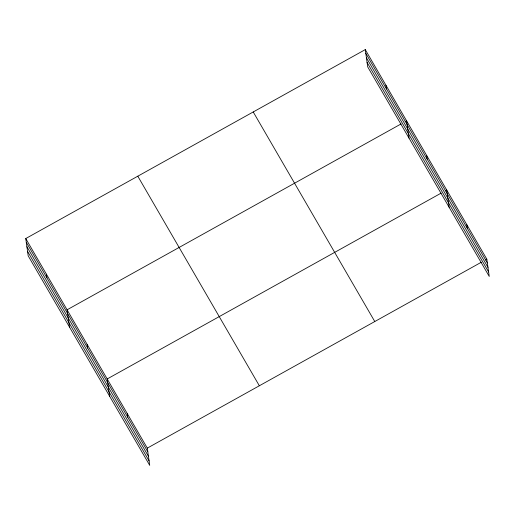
<?xml version="1.0" encoding="UTF-8"?>
<svg xmlns="http://www.w3.org/2000/svg" width="515" height="515" viewBox="0 0 515 515"><rect width="100%" height="100%" fill="white"/><g stroke="black" fill="none" stroke-linecap="round" stroke-linejoin="round"><path stroke-width="0.77" d="M25.75 238.548L147.303 448.121L149.73 465.393L28.177 255.826L25.75 238.548L365.27 49.607L486.823 259.174L489.25 276.452L367.697 66.879L365.27 49.607M401.063 123.941L67.079 309.805L69.506 327.077M405.215 121.63L406.599 120.864L409.026 138.136M441.175 193.099L107.191 378.963L109.618 396.235M445.327 190.788L446.711 190.022L449.138 207.294M147.303 448.121L481.287 262.257M485.439 259.946L486.823 259.174M365.792 53.315L487.344 262.882M366.423 57.789L487.975 267.362M367.066 62.405L488.619 271.972M253.232 111.961L374.778 321.527M137.795 176.201L259.341 385.767M26.271 242.256L147.824 451.822M26.902 246.73L148.449 456.303M27.546 251.346L149.099 460.919M466.764 224.598L467.285 228.306M426.652 155.44L427.173 159.148M385.935 85.233L386.456 88.941M127.244 413.539L127.765 417.247M87.132 344.381L87.653 348.089M46.414 274.173L46.936 277.881"/></g></svg>
